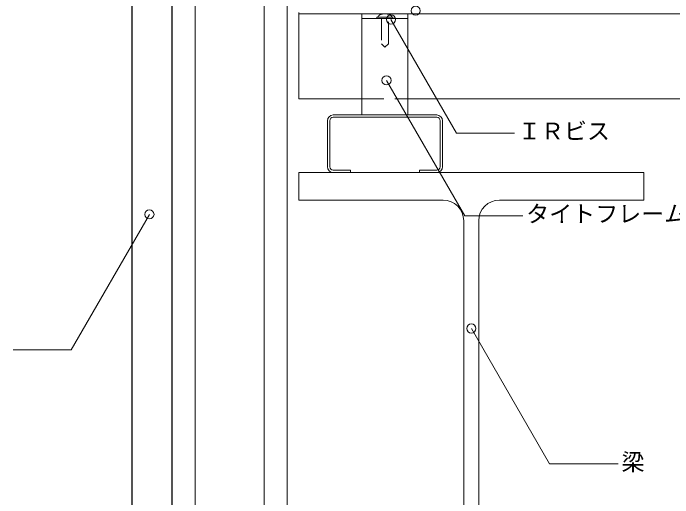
# Model space of a CAD drawing. Units: millimetres, scale not verified. Extents: x -1380 to 1380, y -955 to 955.
# Drawn here: x -733 to -160, y -527 to -105 of the extents above; entities that cross this region are included whole.
import ezdxf
from ezdxf.enums import TextEntityAlignment as Align

# ---------------------------------------------------------------- set-up
doc = ezdxf.new("R2010")
doc.units = ezdxf.units.MM
doc.header["$LTSCALE"] = 3
doc.linetypes.add('USER1', pattern=[9.525, 6.35, -3.175])
for name, color, linetype, lineweight in [('0-4_MOJI', 7, 'Continuous', 18), ('0-A_TEKKOTU', 7, 'Continuous', 18), ('0-B_doubuti', 5, 'Continuous', 18), ('0-C_dekki', 3, 'USER1', 18), ('0-D_bo-do', 3, 'Continuous', 18)]:
    doc.layers.add(name, color=color, linetype=linetype, lineweight=lineweight)
doc.styles.add('ＭＳ ゴシック', font='')
doc.styles.get('ＭＳ ゴシック').set_extended_font_data('MS Gothic')

msp = doc.modelspace()

# ---------------------------------------------------------------- linework, layer by layer
at = {"layer": '0-4_MOJI'}
for points in [[(-297.653, -209.623), (-348.091, -209.623), (-405.043, -110.979)], [(-290.499, -281.613), (-340.938, -281.613), (-408.924, -163.857)], [(-733.468, -398.085), (-683.03, -398.085), (-615.044, -280.329)], [(-207.615, -497.36), (-267.163, -497.36), (-335.15, -379.603)]]:
    msp.add_lwpolyline(points, dxfattribs=at)
for centre in [(-383.56, -103.299), (-405.043, -110.979), (-408.924, -163.857), (-615.044, -280.329), (-335.15, -379.603)]:
    msp.add_circle(centre, 4, dxfattribs=at)
at = {"layer": '0-A_TEKKOTU'}
for p, q in [((-341.781, -659.959), (-341.781, -285.959)), ((-328.781, -285.959), (-328.781, -659.959))]:
    msp.add_line(p, q, dxfattribs=at)
msp.add_lwpolyline([(-359.781, -267.959), (-485.281, -267.959), (-485.281, -243.959), (-185.281, -243.959), (-185.281, -267.959), (-310.781, -267.959)], dxfattribs=at)
for centre, start, end in [((-359.781, -285.959), 0, 90), ((-310.781, -285.959), 90, 180)]:
    msp.add_arc(centre, 18, start, end, dxfattribs=at)
at = {"layer": '0-B_doubuti'}
for p, q in [((-595.281, 106.041), (-595.281, -659.959)), ((-575.281, 106.041), (-575.281, -659.959)), ((-515.281, 106.041), (-515.281, -659.959)), ((-495.281, 106.041), (-495.281, -659.959)), ((-455.281, -193.959), (-365.281, -193.959)), ((-460.281, -238.959), (-460.281, -198.959)), ((-458.281, -198.959), (-458.281, -238.959)), ((-365.281, -195.959), (-455.281, -195.959)), ((-362.281, -238.959), (-362.281, -198.959)), ((-360.281, -198.959), (-360.281, -238.959)), ((-440.281, -243.959), (-455.281, -243.959))]:
    msp.add_line(p, q, dxfattribs=at)
for points in [[(-455.281, -241.959), (-440.281, -241.959), (-440.281, -243.959)], [(-365.281, -243.959), (-380.281, -243.959), (-380.281, -241.959), (-365.281, -241.959)]]:
    msp.add_lwpolyline(points, dxfattribs=at)
for centre, radius, start, end in [((-455.281, -198.959), 5, 90, 180), ((-365.281, -198.959), 5, 0, 90), ((-455.281, -198.959), 3, 90, 180), ((-365.281, -198.959), 3, 0, 90), ((-455.281, -238.959), 5, 180, 270), ((-455.281, -238.959), 3, 180, 270), ((-365.281, -238.959), 5, 270, 0), ((-365.281, -238.959), 3, 270, 0)]:
    msp.add_arc(centre, radius, start, end, dxfattribs=at)
at = {"layer": '0-C_dekki', "linetype": 'Continuous'}
for p, q in [((-485.281, -179.959), (-485.281, -104.959)), ((299.537, -105.959), (-485.281, -105.959)), ((-430.281, -193.959), (-430.281, -105.959)), ((-390.281, -193.959), (-390.281, -105.959)), ((-430.281, -109.959), (-390.281, -109.959)), ((-430.281, -179.959), (-485.281, -179.959)), ((276.833, -179.959), (-390.281, -179.959))]:
    msp.add_line(p, q, dxfattribs=at)
at = {"layer": '0-C_dekki'}
msp.add_line((-430.281, -179.959), (-390.281, -179.959), dxfattribs=at)
msp.add_lwpolyline([(-417.281, -109.959), (-403.281, -109.959), (-403.281, -108.959), (-417.281, -108.959)], close=True, dxfattribs=at)
msp.add_lwpolyline([(-413.281, -109.959), (-413.281, -131.959), (-410.281, -134.959), (-407.281, -131.959), (-407.281, -109.959)], dxfattribs=at)
for centre, radius, start, end in [((-414.347, -109.03), 1.935, 125.7312, 177.88555), ((-412.029, -111.611), 5.397, 103.41361, 129.70709), ((-410.209, -117.876), 11.918, 90.34476, 104.93646), ((-410.353, -117.876), 11.918, 75.06354, 89.65524), ((-408.533, -111.611), 5.397, 50.29291, 76.58639), ((-406.215, -109.03), 1.935, 2.11445, 54.2688)]:
    msp.add_arc(centre, radius, start, end, dxfattribs=at)
at = {"layer": '0-D_bo-do'}
for p, q in [((-630.281, -659.959), (-630.281, 191.041)), ((-629.931, -659.959), (-629.931, 191.041)), ((-595.631, -659.959), (-595.631, 191.041)), ((-595.281, -659.959), (-595.281, 191.041))]:
    msp.add_line(p, q, dxfattribs=at)

# ---------------------------------------------------------------- texts
at = {"layer": '0-4_MOJI', "style": 'ＭＳ ゴシック'}
for s, p in [('ＩＲビス', (-294.653, -219.623)), ('タイトフレーム(溶接付)', (-287.499, -291.613)), ('梁', (-204.615, -507.36))]:
    msp.add_text(s, height=14.66, dxfattribs=at).set_placement(p, align=Align.BOTTOM_LEFT)

doc.saveas('drawing.dxf')
